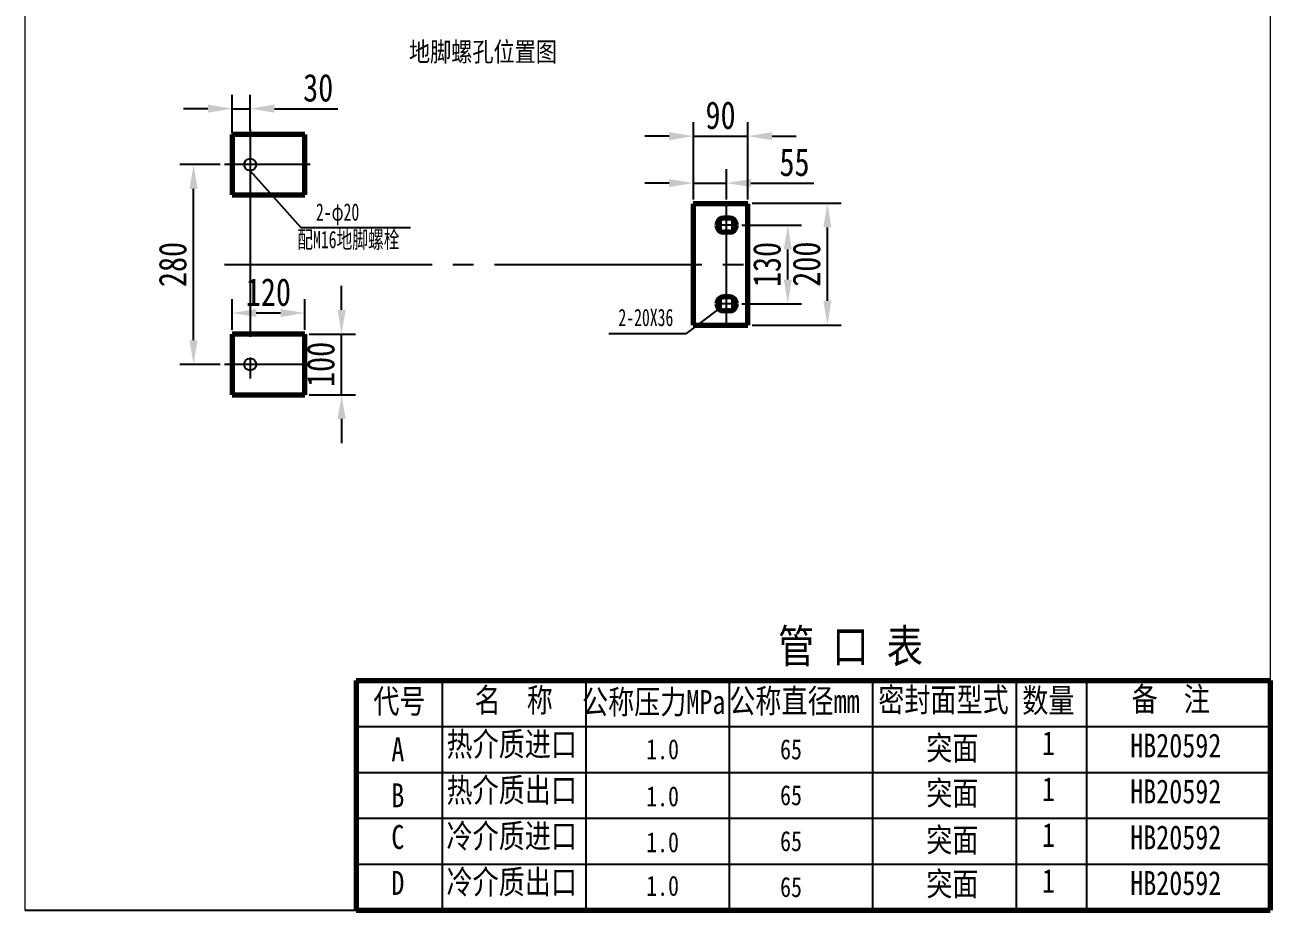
# Model space of a CAD drawing. Header units: millimetres. Extents: x -1351 to 1275, y 768 to 1047.
# Drawn here: x 450 to 630, y 771.6 to 899.6 of the extents above; entities that cross this region are included whole.
import ezdxf

# ---------------------------------------------------------------- set-up
doc = ezdxf.new("R2010")
doc.units = ezdxf.units.MM
doc.linetypes.add('EB_DASHDOT', pattern=[39, 30, -3, 3, -3])
doc.layers.get('0').update_dxf_attribs({"lineweight": 0})
doc.styles.add('HZTXT', font='TXT.SHX', dxfattribs={"width": 0.8, "bigfont": 'HZTXT.SHX'})
doc.styles.add('标准', font='SIMFANG.TTF', dxfattribs={"width": 0.667})
doc.dimstyles.new('副本STANDARD', dxfattribs={"dimtxt": 4, "dimasz": 3.5, "dimexe": 2, "dimexo": 0.625, "dimgap": 1, "dimtad": 1, "dimdec": 4, "dimdsep": 46, "dimtxsty": 'HZTXT', "dimcen": 0, "dimclrd": 256, "dimclre": 256, "dimclrt": 256, "dimadec": 0, "dimazin": 0, "dimtfac": 1, "dimtdec": 4, "dimtmove": 0, "dimatfit": 3, "dimfxl": 0, "dimtolj": 1, "dimtzin": 0, "dimarcsym": 0})

# ---------------------------------------------------------------- blocks, each defined once
blk = doc.blocks.new('*D192')
at = {"linetype": 'Continuous', "lineweight": -2}
for p, q in [((546.65, 874.31), (546.65, 885.49)), ((554.52, 874.31), (554.52, 885.49)), ((543.15, 883.49), (539.65, 883.49)), ((546.65, 883.49), (554.52, 883.49)), ((558.02, 883.49), (561.52, 883.49))]:
    blk.add_line(p, q, dxfattribs=at)
at = {"linetype": 'Continuous'}
for points in [[(543.15, 884.07), (543.15, 882.91), (546.65, 883.49)], [(558.02, 884.07), (558.02, 882.91), (554.52, 883.49)]]:
    blk.add_solid(points, dxfattribs=at)
at = {"layer": 'Defpoints', "color": 0, "linetype": 'Continuous'}
for p in [(554.52, 883.49), (546.65, 873.69), (554.52, 873.69)]:
    blk.add_point(p, dxfattribs=at)
at = {"linetype": 'Continuous', "lineweight": 25, "insert": (550.58, 886.49), "char_height": 4, "attachment_point": 5, "style": 'HZTXT'}
blk.add_mtext('\\A1;\\fFangSong_GB2312;90', dxfattribs=at)
blk = doc.blocks.new('*D193')
at = {"linetype": 'Continuous', "lineweight": -2}
for p, q in [((495.8, 858.37), (495.8, 861.87)), ((491.1, 854.87), (497.8, 854.87)), ((495.8, 846.12), (495.8, 854.87)), ((491.1, 846.12), (497.8, 846.12)), ((495.8, 842.62), (495.8, 839.12))]:
    blk.add_line(p, q, dxfattribs=at)
at = {"linetype": 'Continuous'}
for points in [[(495.22, 858.37), (496.39, 858.37), (495.8, 854.87)], [(495.22, 842.62), (496.39, 842.62), (495.8, 846.12)]]:
    blk.add_solid(points, dxfattribs=at)
at = {"layer": 'Defpoints', "color": 0, "linetype": 'Continuous'}
for p in [(490.47, 854.87), (495.8, 854.87), (490.47, 846.12)]:
    blk.add_point(p, dxfattribs=at)
at = {"linetype": 'Continuous', "lineweight": 25, "insert": (492.8, 850.5), "char_height": 4, "attachment_point": 5, "rotation": 90, "style": 'HZTXT'}
blk.add_mtext('\\A1;\\fFangSong_GB2312;100', dxfattribs=at)
blk = doc.blocks.new('*D195')
at = {"linetype": 'Continuous', "lineweight": -2}
for p, q in [((478.26, 879.37), (472.4, 879.37)), ((474.4, 854), (474.4, 875.87)), ((478.26, 850.5), (472.4, 850.5))]:
    blk.add_line(p, q, dxfattribs=at)
at = {"linetype": 'Continuous'}
for points in [[(473.82, 875.87), (474.98, 875.87), (474.4, 879.37)], [(473.82, 854), (474.98, 854), (474.4, 850.5)]]:
    blk.add_solid(points, dxfattribs=at)
at = {"layer": 'Defpoints', "color": 0, "linetype": 'Continuous'}
for p in [(474.4, 879.37), (478.88, 879.37), (478.88, 850.5)]:
    blk.add_point(p, dxfattribs=at)
at = {"linetype": 'Continuous', "lineweight": 25, "insert": (471.4, 864.94), "char_height": 4, "attachment_point": 5, "rotation": 90, "style": 'HZTXT'}
blk.add_mtext('\\A1;\\fFangSong_GB2312;280', dxfattribs=at)
blk = doc.blocks.new('*D198')
at = {"linetype": 'Continuous', "lineweight": -2}
for p, q in [((555.15, 873.8), (568.02, 873.8)), ((566.02, 859.69), (566.02, 870.3)), ((555.15, 856.19), (568.02, 856.19))]:
    blk.add_line(p, q, dxfattribs=at)
at = {"linetype": 'Continuous'}
for points in [[(565.44, 870.3), (566.61, 870.3), (566.02, 873.8)], [(565.44, 859.69), (566.61, 859.69), (566.02, 856.19)]]:
    blk.add_solid(points, dxfattribs=at)
at = {"layer": 'Defpoints', "color": 0, "linetype": 'Continuous'}
for p in [(554.52, 873.8), (566.02, 873.8), (554.52, 856.19)]:
    blk.add_point(p, dxfattribs=at)
at = {"linetype": 'Continuous', "lineweight": 25, "insert": (563.02, 864.99), "char_height": 4, "attachment_point": 5, "rotation": 90, "style": 'HZTXT'}
blk.add_mtext('\\A1;\\fFangSong_GB2312;200', dxfattribs=at)
blk = doc.blocks.new('*D188')
at = {"linetype": 'Continuous', "lineweight": -2}
for p, q in [((479.97, 855.5), (479.97, 859.93)), ((490.47, 855.5), (490.47, 859.93)), ((483.47, 857.93), (486.97, 857.93))]:
    blk.add_line(p, q, dxfattribs=at)
at = {"linetype": 'Continuous'}
for points in [[(483.47, 858.51), (483.47, 857.35), (479.97, 857.93)], [(486.97, 858.51), (486.97, 857.35), (490.47, 857.93)]]:
    blk.add_solid(points, dxfattribs=at)
at = {"layer": 'Defpoints', "color": 0, "linetype": 'Continuous'}
for p in [(490.47, 857.93), (479.97, 854.87), (490.47, 854.87)]:
    blk.add_point(p, dxfattribs=at)
at = {"linetype": 'Continuous', "lineweight": 25, "insert": (485.22, 860.93), "char_height": 4, "attachment_point": 5, "style": 'HZTXT'}
blk.add_mtext('\\A1;\\fFangSong_GB2312;120', dxfattribs=at)
blk = doc.blocks.new('*D189')
at = {"linetype": 'Continuous', "lineweight": -2}
for p, q in [((553.66, 870.62), (562.3, 870.62)), ((560.3, 862.75), (560.3, 867.12)), ((553.66, 859.25), (562.3, 859.25))]:
    blk.add_line(p, q, dxfattribs=at)
at = {"linetype": 'Continuous'}
for points in [[(559.72, 867.12), (560.88, 867.12), (560.3, 870.62)], [(559.72, 862.75), (560.88, 862.75), (560.3, 859.25)]]:
    blk.add_solid(points, dxfattribs=at)
at = {"layer": 'Defpoints', "color": 0, "linetype": 'Continuous'}
for p in [(553.03, 870.62), (560.3, 870.62), (553.03, 859.25)]:
    blk.add_point(p, dxfattribs=at)
at = {"linetype": 'Continuous', "lineweight": 25, "insert": (557.3, 864.94), "char_height": 4, "attachment_point": 5, "rotation": 90, "style": 'HZTXT'}
blk.add_mtext('\\A1;\\fFangSong_GB2312;130', dxfattribs=at)
blk = doc.blocks.new('*D190')
at = {"linetype": 'Continuous', "lineweight": -2}
for p, q in [((546.65, 874.31), (546.65, 878.7)), ((551.46, 874.31), (551.46, 878.7)), ((543.15, 876.7), (539.65, 876.7)), ((546.65, 876.7), (551.46, 876.7)), ((554.96, 876.7), (564.07, 876.7))]:
    blk.add_line(p, q, dxfattribs=at)
at = {"linetype": 'Continuous'}
for points in [[(543.15, 877.28), (543.15, 876.12), (546.65, 876.7)], [(554.96, 877.28), (554.96, 876.12), (551.46, 876.7)]]:
    blk.add_solid(points, dxfattribs=at)
at = {"layer": 'Defpoints', "color": 0, "linetype": 'Continuous'}
for p in [(551.46, 876.7), (546.65, 873.69), (551.46, 873.69)]:
    blk.add_point(p, dxfattribs=at)
at = {"linetype": 'Continuous', "lineweight": 25, "insert": (561.27, 879.7), "char_height": 4, "attachment_point": 5, "style": 'HZTXT'}
blk.add_mtext('\\A1;\\fFangSong_GB2312;55', dxfattribs=at)
blk = doc.blocks.new('*D191')
at = {"linetype": 'Continuous', "lineweight": -2}
for p, q in [((479.97, 884.37), (479.97, 889.46)), ((482.6, 884.37), (482.6, 889.46)), ((476.47, 887.46), (472.97, 887.46)), ((479.97, 887.46), (482.6, 887.46)), ((486.1, 887.46), (495.25, 887.46))]:
    blk.add_line(p, q, dxfattribs=at)
at = {"linetype": 'Continuous'}
for points in [[(476.47, 888.05), (476.47, 886.88), (479.97, 887.46)], [(486.1, 888.05), (486.1, 886.88), (482.6, 887.46)]]:
    blk.add_solid(points, dxfattribs=at)
at = {"layer": 'Defpoints', "color": 0, "linetype": 'Continuous'}
for p in [(482.6, 887.46), (479.97, 883.75), (482.6, 883.75)]:
    blk.add_point(p, dxfattribs=at)
at = {"linetype": 'Continuous', "lineweight": 25, "insert": (492.42, 890.46), "char_height": 4, "attachment_point": 5, "style": 'HZTXT'}
blk.add_mtext('\\A1;\\fFangSong_GB2312;30', dxfattribs=at)

msp = doc.modelspace()

# ---------------------------------------------------------------- linework, layer by layer
at = {"color": 7}
for p, q in [((450.02173, 1042.63259), (450.02173, 771.63259)), ((630.02173, 1042.63259), (630.02173, 771.63259))]:
    msp.add_line(p, q, dxfattribs=at)
at = {"linetype": 'Continuous', "lineweight": 25}
for p, q in [((479.9713, 883.85828), (479.9713, 885.96598)), ((482.5963, 884.58452), (482.5963, 885.96598)), ((482.5963, 878.49891), (489.89078, 870.27493)), ((489.89078, 870.27493), (505.75722, 870.27493)), ((550.34115, 858.52501), (545.63505, 854.95785)), ((534.42649, 854.95785), (545.63505, 854.95785)), ((510.35653, 804.81019), (510.35653, 771.63259)), ((531.09253, 804.81019), (531.09253, 771.63259)), ((551.82853, 804.81019), (551.82853, 771.63259)), ((572.56453, 804.81019), (572.56453, 771.63259)), ((593.30053, 804.81019), (593.30053, 771.63259)), ((603.4959, 804.83836), (603.4959, 771.66076)), ((497.91493, 798.17467), (630.02173, 798.17467)), ((497.91493, 791.53915), (630.02173, 791.53915)), ((497.91493, 784.90363), (630.02173, 784.90363)), ((497.91493, 778.26811), (630.02173, 778.26811)), ((450.02173, 771.63259), (630.02173, 771.63259))]:
    msp.add_line(p, q, dxfattribs=at)
at = {"linetype": 'EB_DASHDOT', "lineweight": 25}
for p, q in [((482.5963, 884.47515), (482.5963, 845.55609)), ((491.27328, 879.37391), (478.88255, 879.37391)), ((551.4588, 856.18641), (551.4588, 873.68641)), ((550.6713, 869.43395), (550.6713, 871.81386)), ((552.2463, 869.43395), (552.2463, 871.81386)), ((553.0338, 870.62391), (549.8838, 870.62391)), ((478.8923, 864.93641), (554.5213, 864.93641)), ((550.6713, 858.05895), (550.6713, 860.43886)), ((552.2463, 858.05895), (552.2463, 860.43886)), ((553.0338, 859.24891), (549.8838, 859.24891)), ((491.27328, 850.49891), (478.88255, 850.49891))]:
    msp.add_line(p, q, dxfattribs=at)
at = {"linetype": 'Continuous', "lineweight": 70}
for p, q in [((479.9713, 883.74891), (479.9713, 874.99891)), ((490.4713, 883.74891), (479.9713, 883.74891)), ((490.4713, 874.99891), (490.4713, 883.74891)), ((479.9713, 874.99891), (490.4713, 874.99891)), ((554.5213, 873.68641), (546.6463, 873.68641)), ((546.6463, 873.68641), (546.6463, 856.18641)), ((554.5213, 856.18641), (554.5213, 873.68641)), ((551.85255, 871.64766), (551.06505, 871.64766)), ((551.85255, 869.60016), (551.06505, 869.60016)), ((551.85255, 860.27266), (551.06505, 860.27266)), ((551.85255, 858.22516), (551.06505, 858.22516)), ((546.6463, 856.18641), (554.5213, 856.18641)), ((479.9713, 854.87391), (479.9713, 846.12391)), ((490.4713, 854.87391), (479.9713, 854.87391)), ((490.4713, 846.12391), (490.4713, 854.87391)), ((479.9713, 846.12391), (490.4713, 846.12391)), ((497.91493, 804.81019), (630.02173, 804.81019)), ((497.91493, 804.81019), (497.91493, 771.63259)), ((630.02173, 804.81019), (630.02173, 771.63259)), ((497.91493, 771.63259), (630.02173, 771.63259))]:
    msp.add_line(p, q, dxfattribs=at)
at = {"linetype": 'Continuous', "lineweight": 25}
for centre in [(482.5963, 879.37391), (482.5963, 850.49891)]:
    msp.add_circle(centre, 0.875, dxfattribs=at)
at = {"linetype": 'Continuous', "lineweight": 70}
for centre, start, end in [((551.06505, 870.62391), 90, 180), ((551.85255, 870.62391), 0, 90), ((551.06505, 870.62391), 180, 270), ((551.85255, 870.62391), 270, 0), ((551.06505, 859.24891), 90, 180), ((551.06505, 859.24891), 180, 270), ((551.85255, 859.24891), 0, 90), ((551.85255, 859.24891), 270, 0)]:
    msp.add_arc(centre, 1.02375, start, end, dxfattribs=at)

# ---------------------------------------------------------------- texts
at = {"linetype": 'Continuous', "lineweight": 25, "attachment_point": 1}
for s, insert, char_height, style in [('\\fFangSong_GB2312|b0|i0|p34;地脚螺孔位置图', (505.54507, 897.08468), 2.8, 'HZTXT'), ('\\fKaiTi_GB2312|b0|i0|p34;2-φ20', (492.09465, 873.77572), 2.5, '标准'), ('\\fKaiTi_GB2312|b0|i0|p34;配M16地脚螺栓', (489.39605, 869.79798), 2.5, '标准'), ('\\fKaiTi_GB2312|b0|i0|p34;2-20X36', (535.81547, 858.53455), 2.5, '标准'), ('\\fFangSong_GB2312|b0|i0|p34; 管 口 表', (556.28359, 812.17961), 4.8, 'HZTXT'), ('\\fFangSong_GB2312|b0|i0|p34;代号', (500.39069, 803.54762), 3.456, 'HZTXT'), ('\\fFangSong_GB2312|b0|i0|p34;名  称', (515.03529, 803.70009), 3.456, 'HZTXT'), ('\\fFangSong_GB2312|b0|i0|p34;公称压力MPa', (530.55944, 803.44187), 3.456, 'HZTXT'), ('\\fFangSong_GB2312|b0|i0|p34;公称直径mm', (551.84211, 803.58692), 3.456, 'HZTXT'), ('\\fFangSong_GB2312|b0|i0|p34;密封面型式', (573.37832, 803.75627), 3.456, 'HZTXT'), ('\\fFangSong_GB2312|b0|i0|p34;数量', (594.19475, 803.65689), 3.456, 'HZTXT'), ('\\fFangSong_GB2312|b0|i0|p34;备  注', (610.00796, 803.85237), 3.456, 'HZTXT'), ('\\fFangSong_GB2312|b0|i0|p34;热介质进口', (510.97082, 797.3388), 3.456, 'HZTXT'), ('\\fFangSong_GB2312|b0|i0|p34;A', (502.9947, 796.58546), 3.456, 'HZTXT'), ('{\\fFangSong_GB2312|b0|i0|c134|p34;1.0}', (539.83413, 796.33575), 2.903, 'HZTXT'), ('\\fFangSong_GB2312|b0|i0|p34;65', (559.1897, 796.32668), 2.903, 'HZTXT'), ('\\fFangSong_GB2312|b0|i0|p34;突面', (580.31591, 796.78173), 3.456, 'HZTXT'), ('\\fFangSong_GB2312|b0|i0|p34;1', (597.05845, 797.49061), 3.456, 'HZTXT'), ('{\\fSimSun|b0|i0|c134|p2; HB20592}', (607.92477, 797.14826), 3.456, 'HZTXT'), ('\\fFangSong_GB2312|b0|i0|p34;热介质出口', (510.97082, 790.70328), 3.456, 'HZTXT'), ('\\fFangSong_GB2312|b0|i0|p34;突面', (580.31591, 790.28475), 3.456, 'HZTXT'), ('\\fFangSong_GB2312|b0|i0|p34;1', (597.05845, 790.85509), 3.456, 'HZTXT'), ('{\\fSimSun|b0|i0|c134|p2; HB20592\\fFangSong_GB2312|b0|i0|c134|p34;}', (607.92477, 790.51274), 3.456, 'HZTXT'), ('\\fFangSong_GB2312|b0|i0|p34;B', (502.9947, 789.94994), 3.456, 'HZTXT'), ('{\\fFangSong_GB2312|b0|i0|c134|p34;1.0}', (539.83413, 789.53423), 2.903, 'HZTXT'), ('\\fFangSong_GB2312|b0|i0|p34;65', (559.1897, 789.69116), 2.903, 'HZTXT'), ('\\fFangSong_GB2312|b0|i0|p34;C', (502.9947, 783.92732), 3.456, 'HZTXT'), ('\\fFangSong_GB2312|b0|i0|p34;冷介质进口', (510.97082, 784.06776), 3.456, 'HZTXT'), ('\\fFangSong_GB2312|b0|i0|p34;65', (559.1897, 783.05564), 2.903, 'HZTXT'), ('\\fFangSong_GB2312|b0|i0|p34;突面', (580.31591, 783.49901), 3.456, 'HZTXT'), ('\\fFangSong_GB2312|b0|i0|p34;1', (597.05845, 784.21957), 3.456, 'HZTXT'), ('{\\fSimSun|b0|i0|c134|p2; HB20592\\fFangSong_GB2312|b0|i0|c134|p34;}', (607.92477, 783.87722), 3.456, 'HZTXT'), ('{\\fFangSong_GB2312|b0|i0|c134|p34;1.0}', (539.83413, 782.8986), 2.903, 'HZTXT'), ('\\fFangSong_GB2312|b0|i0|p34;冷介质出口', (510.97082, 777.43224), 3.456, 'HZTXT'), ('\\fFangSong_GB2312|b0|i0|p34;突面', (580.31591, 777.1464), 3.456, 'HZTXT'), ('\\fFangSong_GB2312|b0|i0|p34;D', (502.9947, 777.2918), 3.456, 'HZTXT'), ('{\\fFangSong_GB2312|b0|i0|c134|p34;1.0}', (539.83413, 776.59475), 2.903, 'HZTXT'), ('\\fFangSong_GB2312|b0|i0|p34;65', (559.1897, 776.42012), 2.903, 'HZTXT'), ('\\fFangSong_GB2312|b0|i0|p34;1', (597.05845, 777.58405), 3.456, 'HZTXT'), ('{\\fSimSun|b0|i0|c134|p2; HB20592\\fFangSong_GB2312|b0|i0|c134|p34;}', (607.92477, 777.26987), 3.456, 'HZTXT')]:
    msp.add_mtext(s, dxfattribs=dict(at, insert=insert, char_height=char_height, style=style))

# ---------------------------------------------------------------- dimensions: what is measured, and where the dimension line sits
at = {"linetype": 'Continuous', "lineweight": 25}
for base, p1, p2, text, picture, middle in [((482.5963, 887.4628), (479.9713, 883.74891), (482.5963, 883.74891), '\\fFangSong_GB2312;30', '*D191', (492.42117, 890.4628)), ((554.5213, 883.4912), (546.6463, 873.68641), (554.5213, 873.68641), '\\fFangSong_GB2312;90', '*D192', (550.5838, 886.4912)), ((551.4588, 876.70141), (546.6463, 873.68641), (551.4588, 873.68641), '\\fFangSong_GB2312;55', '*D190', (561.26637, 879.70141)), ((490.4713, 857.93017), (479.9713, 854.87391), (490.4713, 854.87391), '\\fFangSong_GB2312;120', '*D188', (485.2213, 860.93017))]:
    dim = msp.add_linear_dim(base=base, p1=p1, p2=p2, text=text, dimstyle='副本STANDARD', dxfattribs=at)
    dim.commit()
    dim.dimension.update_dxf_attribs({"geometry": picture, "text_midpoint": middle})
for base, p1, p2, text, picture, middle in [((474.39963, 879.37391), (478.88255, 850.49891), (478.88255, 879.37391), '\\fFangSong_GB2312;280', '*D195', (471.39963, 864.93641)), ((566.02295, 873.79578), (554.5213, 856.18641), (554.5213, 873.79578), '\\fFangSong_GB2312;200', '*D198', (563.02295, 864.99109)), ((560.29961, 870.62391), (553.0338, 859.24891), (553.0338, 870.62391), '\\fFangSong_GB2312;130', '*D189', (557.29961, 864.93641)), ((495.80315, 854.87391), (490.4713, 846.12391), (490.4713, 854.87391), '\\fFangSong_GB2312;100', '*D193', (492.80315, 850.49891))]:
    dim = msp.add_linear_dim(base=base, p1=p1, p2=p2, angle=90, text=text, dimstyle='副本STANDARD', dxfattribs=at)
    dim.commit()
    dim.dimension.update_dxf_attribs({"geometry": picture, "text_midpoint": middle})

doc.saveas('drawing.dxf')
